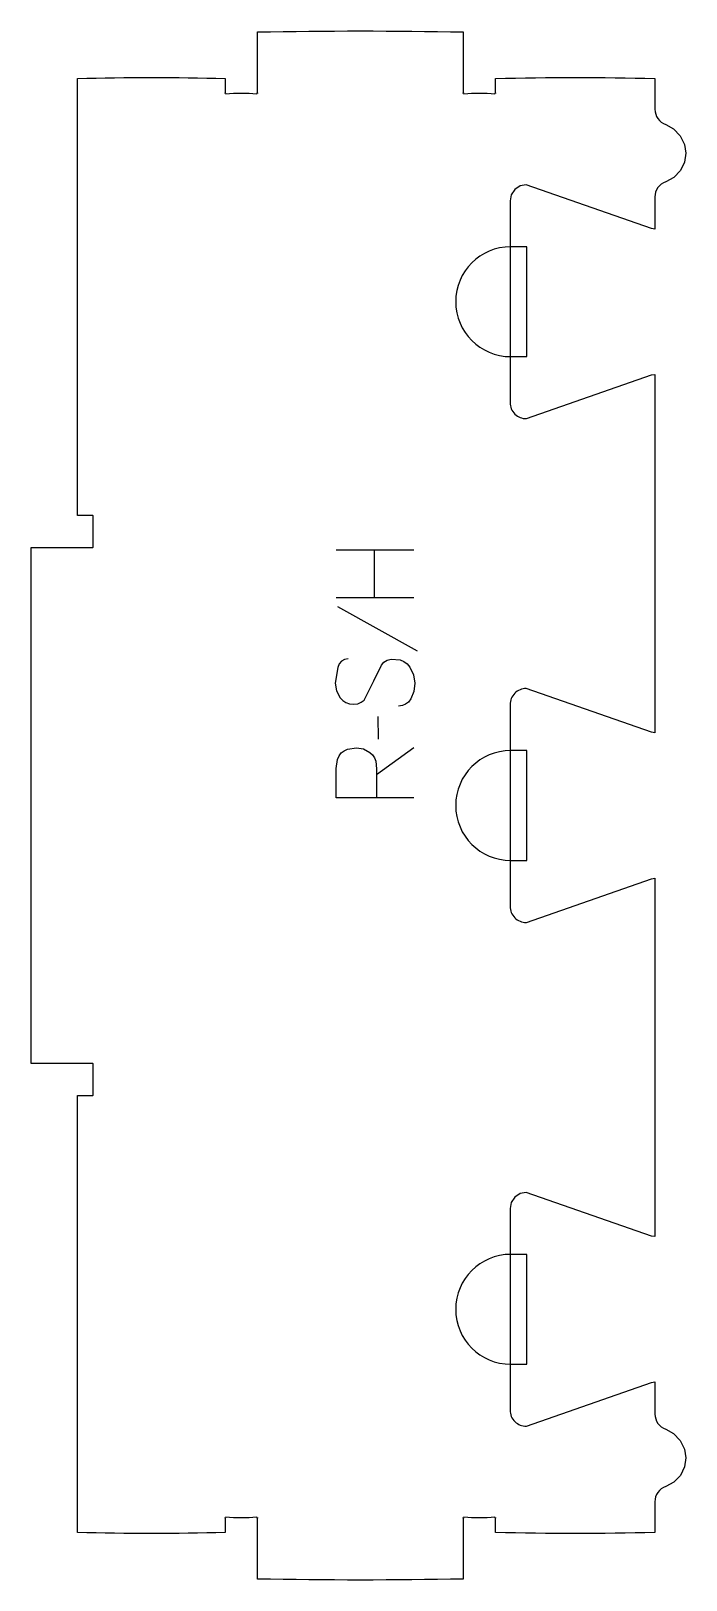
# Model space of a CAD drawing. Header units: millimetres. Extents: x -118 to 135, y -300 to 300.
import ezdxf

# ---------------------------------------------------------------- set-up
doc = ezdxf.new("R2010")
doc.units = ezdxf.units.MM
for name, color, linetype, true_color in [('1_ANYTOOL_1MMDEEP_LABELS_S', 2, 'Continuous', 0xffff00), ('4_ANYTOOL_CUTTHROUGH_OUTSI', 5, 'Continuous', 0x0000ff), ('5_ANYTOOL_HALF_MILL_9MM_IN', 3, 'Continuous', 0x00ff00)]:
    doc.layers.add(name, color=color, linetype=linetype, true_color=true_color)

msp = doc.modelspace()

# ---------------------------------------------------------------- linework, layer by layer
at = {"layer": '1_ANYTOOL_1MMDEEP_LABELS_S'}
for p, q in [((30.01, 98.79), (0.01, 98.79)), ((14.71, 98.79), (14.71, 80.49)), ((0.01, 80.49), (30.01, 80.49)), ((0.48, 77.01), (31.25, 59.83)), ((16.13, 34.46), (16.21, 25.67)), ((15.57, 12), (30.05, 22.46))]:
    msp.add_line(p, q, dxfattribs=at)
for points in [[(4.6, 56.7), (3.21, 56.49), (2.08, 55.88), (1.21, 54.84), (0.61, 53.4), (-0.33, 47.31), (0.13, 44.35), (1.51, 41.7), (2.51, 40.61), (3.71, 39.84), (5.1, 39.37), (6.7, 39.21), (8.31, 39.39), (9.7, 39.92), (10.84, 40.81), (14.58, 48.21), (17.5, 54.26), (18.48, 55.42), (19.71, 56.21), (21.2, 56.62), (24.69, 56.35), (26.2, 55.71), (27.47, 54.76), (28.51, 53.49), (29.87, 50.5), (30.35, 47.27), (29.99, 44.11), (28.81, 41.23), (27.92, 40.03), (26.85, 39.17), (25.59, 38.66), (24.14, 38.49)], [(30.01, 3), (0.01, 3), (0.01, 14.36), (0.5, 17.84), (1.11, 19.21), (1.97, 20.34), (3.07, 21.21), (4.42, 21.83), (7.85, 22.33), (10.56, 21.88), (13.04, 20.53), (14.08, 19.57), (14.83, 18.46), (15.3, 17.19), (15.48, 15.77), (15.57, 14.01), (15.57, 12), (15.57, 3.04)]]:
    msp.add_lwpolyline(points, dxfattribs=at)
at = {"layer": '4_ANYTOOL_CUTTHROUGH_OUTSI'}
msp.add_lwpolyline([(73.44, 45.25, 0.414214), (67.19, 39), (67.19, -39, 0.414214), (73.44, -45.25), (73.52, -45.24), (121.81, -28.34), (123.19, -28.11), (123.19, -166.79), (121.8, -166.56), (73.44, -149.65), (71.14, -150.09), (69.02, -151.48), (67.63, -153.6), (67.19, -155.9), (67.19, -233.9, 0.419618), (73.52, -240.14), (121.81, -223.24), (123.19, -223.01), (123.19, -235.4, 0.317837), (127.36, -241.3), (130.37, -242.93), (132.98, -245.63), (134.66, -248.99), (135.19, -252.38), (134.67, -255.85), (133.04, -259.16), (130.46, -261.8), (127.36, -263.45, 0.326924), (123.19, -269.35), (123.19, -281.25, -0.012175), (61.59, -281.25), (61.59, -275.5), (61.57, -275.66), (61.56, -275.68), (61.56, -275.69), (61.55, -275.69), (61.54, -275.69), (61.53, -275.69), (61.52, -275.68), (61.43, -275.52), (61.34, -275.25, -0.0625), (49.34, -275.25), (49.25, -275.52), (49.16, -275.68), (49.15, -275.69), (49.14, -275.69), (49.13, -275.69), (49.12, -275.69), (49.12, -275.68), (49.11, -275.66), (49.09, -275.5), (49.09, -299.25, -0.009434), (-30.41, -299.25), (-30.41, -275.5), (-30.43, -275.66), (-30.44, -275.68), (-30.44, -275.69), (-30.45, -275.69), (-30.46, -275.69), (-30.47, -275.69), (-30.48, -275.68), (-30.57, -275.52), (-30.66, -275.25, -0.0625), (-42.66, -275.25), (-42.75, -275.52), (-42.84, -275.68), (-42.85, -275.69), (-42.86, -275.69), (-42.87, -275.69), (-42.88, -275.69), (-42.88, -275.68), (-42.89, -275.66), (-42.91, -275.5), (-42.91, -281.25, -0.013152), (-99.94, -281.25), (-99.94, -112.25), (-94.19, -112.25, 0.414214), (-93.94, -112), (-93.94, -100, 0.414214), (-94.19, -99.75), (-117.94, -99.75), (-117.94, 99.75), (-94.19, 99.75, 0.414214), (-93.94, 100), (-93.94, 112, 0.414214), (-94.19, 112.25), (-99.94, 112.25), (-99.94, 281.25, -0.013152), (-42.91, 281.25), (-42.91, 275.5), (-42.89, 275.66), (-42.88, 275.68), (-42.88, 275.69), (-42.87, 275.69), (-42.86, 275.69), (-42.85, 275.69), (-42.84, 275.68), (-42.75, 275.52), (-42.66, 275.25, -0.0625), (-30.66, 275.25), (-30.57, 275.52), (-30.48, 275.68), (-30.47, 275.69), (-30.46, 275.69), (-30.45, 275.69), (-30.44, 275.69), (-30.44, 275.68), (-30.43, 275.66), (-30.41, 275.5), (-30.41, 299.25, -0.009434), (49.09, 299.25), (49.09, 275.5), (49.11, 275.66), (49.12, 275.68), (49.12, 275.69), (49.13, 275.69), (49.14, 275.69), (49.15, 275.69), (49.16, 275.68), (49.25, 275.52), (49.34, 275.25, -0.0625), (61.34, 275.25), (61.43, 275.52), (61.52, 275.68), (61.53, 275.69), (61.54, 275.69), (61.55, 275.69), (61.56, 275.69), (61.56, 275.68), (61.57, 275.66), (61.59, 275.5), (61.59, 281.25, -0.012175), (123.19, 281.25), (123.19, 269.35, 0.317837), (127.36, 263.45), (130.37, 261.82), (132.98, 259.12), (134.66, 255.76), (135.19, 252.37), (134.67, 248.9), (133.04, 245.59), (130.46, 242.95), (127.36, 241.3, 0.326944), (123.19, 235.4), (123.19, 223.01), (121.8, 223.24), (73.44, 240.15), (71.14, 239.71), (69.02, 238.32), (67.63, 236.2), (67.19, 233.9), (67.19, 155.9, 0.419618), (73.52, 149.66), (121.81, 166.56), (123.19, 166.79), (123.19, 28.11), (121.8, 28.34)], format="xyb", close=True, dxfattribs=at)
at = {"layer": '5_ANYTOOL_HALF_MILL_9MM_IN'}
for points in [[(67.44, 216.15, 1), (67.44, 173.65), (73.69, 173.65), (73.69, 216.15)], [(67.44, 21.25, 1), (67.44, -21.25), (73.69, -21.25), (73.69, 21.25)], [(67.44, -173.65, 1), (67.44, -216.15), (73.69, -216.15), (73.69, -173.65)]]:
    msp.add_lwpolyline(points, format="xyb", close=True, dxfattribs=at)

doc.saveas('drawing.dxf')
